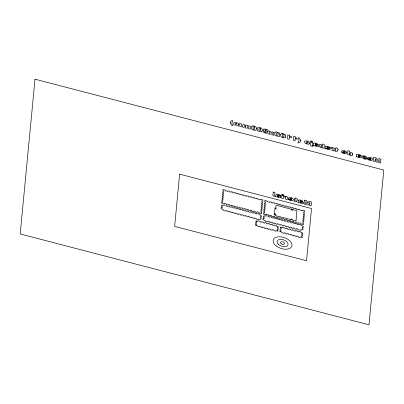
<?xml version="1.0" encoding="UTF-8"?>
<svg xmlns="http://www.w3.org/2000/svg" width="404" height="404" viewBox="0 0 404 404"><rect width="100%" height="100%" fill="white"/><g stroke="black" fill="none" stroke-linecap="round" stroke-linejoin="round"><path stroke-width="0.61" d="M289.471 136.683L289.224 139.259L287.431 138.789L287.805 134.891L289.269 135.274M291.34 136.84L291.254 137.729A6.222 3.596 19.3 0 1 289.446 136.698M295.329 138.208L295.082 140.784L293.289 140.319L293.663 136.416L295.127 136.799M298.359 200.652L298.238 201.874A2.57 1.485 19.3 0 1 297.995 202.424M313.504 143.723L313.388 144.945A2.57 1.485 19.3 0 1 313.145 145.496M325.104 147.995L325.22 146.773M337.441 150.763L337.537 149.783L338.163 149.945L338.239 149.177L335.966 147.495L335.865 148.561L334.896 148.308L334.825 149.076L335.795 149.328L335.668 150.5L334.78 150.384L334.588 151.051L336.461 151.581L337.269 151.354A3.984 2.303 19.3 0 0 337.421 150.758M356.424 156.156L356.54 154.929M277.391 196.713L277.381 196.738A1.682 0.97 19.3 0 1 277.21 196.975L275.503 196.556M326.7 148.728L326.72 148.672A2.343 1.353 19.3 0 0 327.422 149.172M326.705 148.712L326.71 148.702A1.682 0.97 19.3 0 1 326.533 148.95L324.826 148.531A2.57 1.485 19.3 0 0 325.134 148.005M282.593 134.608C281.578 135.552 282.906 138.052 283.921 136.537A9.539 5.515 19.3 0 0 284.037 135.375L283.951 134.926A1.096 0.636 19.3 0 0 283.886 134.81L283.861 134.774M296.688 201.682L295.844 201.884L294.021 201.359L294.218 200.692L295.097 200.823L295.228 199.637L294.264 199.384L294.334 198.617L295.304 198.869L295.405 197.803L297.677 199.485L297.602 200.253L296.97 200.091L296.879 201.071A3.984 2.303 19.3 0 1 296.723 201.667M238.653 124.255L239.774 124.568L239.698 126.361L241.441 126.811L241.708 124.038L240.087 123.614C238.986 124.185 232.699 119.766 233.699 124.796L235.441 125.25L235.593 123.664A0.823 0.475 19.3 0 1 235.724 123.407M352.131 155.262L352.061 155.298A1.692 0.98 19.3 0 1 350.99 155.394L350.879 155.368M363.893 157.717L363.792 158.045A0.97 0.561 19.3 0 0 365.196 158.146L366.903 158.671A1.762 1.02 19.3 0 1 366.17 159.136C363.751 160.095 359.974 155.924 364.322 156.984A4.495 2.596 19.3 0 0 365.034 157.095L365.135 156.782L364.256 156.56A0.576 0.333 19.3 0 0 363.969 156.696C358.565 154.681 369.978 156.404 365.958 157.959A6.565 3.793 19.3 0 1 365.054 157.863L364.418 157.772A4.666 2.697 19.3 0 0 363.943 157.717L363.943 157.717M316.706 144.506C321.135 145.273 315.307 142.561 314.054 143.102A1.742 1.005 19.3 0 0 313.544 143.733M328.422 147.561C332.441 148.339 327.245 145.536 325.745 146.162A1.742 1.005 19.3 0 0 325.26 146.783M359.742 155.717C364.105 156.469 358.414 153.773 357.065 154.318A1.742 1.005 19.3 0 0 356.581 154.939M279.093 195.587C283.558 196.379 277.689 193.627 276.447 194.183A1.742 1.005 19.3 0 0 275.932 194.809L275.781 196.026A2.57 1.485 19.3 0 1 275.533 196.576M301.556 201.434C305.586 202.227 300.45 199.44 298.909 200.031A1.742 1.005 19.3 0 0 298.394 200.657M367.524 158.893L369.276 159.262A1.268 0.732 19.3 0 0 369.559 159.524M345.147 152.126C341.658 152.177 344.016 150.546 344.971 151.707A1.262 0.732 19.3 0 1 345.127 152.121M313.11 145.48L314.807 145.894A1.682 0.97 19.3 0 0 314.999 145.682L315.009 145.622A2.343 1.353 19.3 0 0 315.706 146.122M291.804 199.652C283.936 198.541 291.264 195.996 293.269 198.909C294.546 201.389 290.557 201.025 289.365 200.081A2.575 1.49 19.3 0 1 288.355 199.142L290.082 199.505A1.268 0.732 19.3 0 0 290.365 199.773A0.97 0.561 19.3 0 0 291.552 199.985A1.257 0.727 19.3 0 0 291.784 199.647M297.965 202.409L299.662 202.823A1.682 0.97 19.3 0 0 299.849 202.606L299.859 202.55A2.343 1.353 19.3 0 0 300.561 203.045M236.194 123.387L236.82 123.902L236.699 125.578L238.441 126.033L238.587 124.503A1.919 1.111 19.3 0 1 238.643 124.25M260.065 127.669L261.282 128.159A2.03 1.172 19.3 0 1 261.762 128.502A1.768 1.025 19.3 0 1 261.984 128.735L262.363 130.007M254.207 126.144L255.424 126.634A2.03 1.172 19.3 0 1 255.909 126.977A1.768 1.025 19.3 0 1 256.126 127.21L256.505 128.482M282.825 137.648L281.462 137.062A1.747 1.01 19.3 0 1 281.038 136.693L280.583 135.269A9.065 5.237 19.3 0 1 280.598 135.017A6.302 3.641 19.3 0 1 280.861 134.168A2.555 1.48 19.3 0 1 281.563 133.608M253.54 130.022L252.172 129.431A1.747 1.01 19.3 0 1 251.748 129.063L251.298 127.639A9.065 5.237 19.3 0 1 251.313 127.386A6.302 3.641 19.3 0 1 251.571 126.538A2.555 1.48 19.3 0 1 252.273 125.977M306.666 143.854L305.995 143.607M307.949 141.269L307.399 141.087A4.601 2.656 19.3 0 0 306.914 140.966L306.025 140.85A2.429 1.404 19.3 0 0 304.449 141.865A2.429 1.404 19.3 0 0 306.005 143.592M358.959 156.237A2.636 1.525 19.3 0 1 359.58 156.53C360.186 157.908 356.661 155.464 358.964 156.227M278.316 196.097C276.048 195.314 279.497 197.798 278.927 196.405A2.636 1.525 19.3 0 0 278.311 196.107M327.003 147.233L327.27 147.364A5.207 3.01 19.3 0 0 327.695 147.551L328.811 147.99A3.722 2.151 19.3 0 1 329.417 148.253L329.821 148.51M358.287 155.368L358.595 155.52A5.207 3.01 19.3 0 0 359.015 155.707L360.136 156.146A3.722 2.151 19.3 0 1 360.737 156.414L361.141 156.666M315.251 144.157L315.559 144.314A5.207 3.01 19.3 0 0 315.979 144.501L317.1 144.94A3.722 2.151 19.3 0 1 317.701 145.203L318.105 145.46M300.101 201.086L300.409 201.237A5.207 3.01 19.3 0 0 300.834 201.424L301.95 201.869A3.722 2.151 19.3 0 1 302.556 202.131L302.955 202.384M277.639 195.238L277.947 195.39A5.207 3.01 19.3 0 0 278.371 195.576L279.487 196.016A3.722 2.151 19.3 0 1 280.093 196.278L280.492 196.536M368.564 159.838C369.711 160.61 373.357 161.297 372.614 158.888C370.872 155.686 362.928 158.171 370.998 159.408A1.257 0.727 19.3 0 1 370.751 159.742A0.97 0.561 19.3 0 1 369.569 159.519M328.25 148.379C328.725 149.813 325.422 147.268 327.644 148.071A2.636 1.525 19.3 0 1 328.26 148.369M316.534 145.324C316.989 146.758 313.716 144.198 315.928 145.021A2.636 1.525 19.3 0 1 316.544 145.319M301.389 202.252C301.808 203.682 298.551 201.106 300.778 201.944A2.636 1.525 19.3 0 1 301.399 202.247M267.514 129.891L267.801 130.138A1.53 0.884 19.3 0 1 267.827 131.239A1.788 1.035 19.3 0 1 267.16 131.396C271.074 135.007 259.782 132.532 264.039 130.593A2.096 1.212 19.3 0 1 263.494 130.123A1.566 0.904 19.3 0 1 263.989 128.992L265.59 129.113A6.085 3.52 19.3 0 1 265.903 129.189A2.954 1.707 19.3 0 1 267.539 129.871M331.921 148.495L330.906 148.137L330.437 147.233L331.634 147.425L332.361 148.117L332.401 147.657L334.027 148.081L333.76 150.859L332.017 150.404L332.108 149.475A7.141 4.126 19.3 0 0 332.118 149.167L332.002 148.627M285.502 197.278L284.487 196.92L284.017 196.016L285.214 196.208L285.936 196.899L285.981 196.44L287.608 196.864L287.34 199.642L285.598 199.187L285.684 198.258A7.141 4.126 19.3 0 0 285.699 197.945L285.583 197.41M278.002 133.249L278.028 133.285A1.096 0.636 19.3 0 1 278.098 133.401L278.189 133.85A9.539 5.515 19.3 0 1 278.063 135.012C276.967 136.481 275.836 134.143 276.735 133.083A0.763 0.444 19.3 0 1 277.336 132.891A0.763 0.444 19.3 0 1 278.063 133.234M260.429 128.669L260.454 128.709A1.096 0.636 19.3 0 1 260.524 128.826L260.62 129.275M254.571 127.144L254.601 127.179A1.096 0.636 19.3 0 1 254.666 127.3L254.762 127.75A9.539 5.515 19.3 0 1 254.631 128.911C253.561 130.381 252.379 128.038 253.303 126.977A0.763 0.444 19.3 0 1 253.904 126.785A0.763 0.444 19.3 0 1 254.636 127.129M312.277 145.43L312.267 145.41A1.773 1.025 19.3 0 1 312.247 145.081L312.484 142.471L310.742 142.016L310.484 144.708A5.308 3.065 19.3 0 0 310.499 145.43C310.964 146.339 313.656 147.091 312.923 145.708A0.985 0.571 19.3 0 1 312.231 145.511M285.795 136.113L285.416 134.84A1.768 1.025 19.3 0 0 285.194 134.603A2.03 1.172 19.3 0 0 284.714 134.264L283.497 133.769A3.308 1.909 19.3 0 0 282.214 133.532M279.937 134.588L279.558 133.315A1.768 1.025 19.3 0 0 279.336 133.078A2.03 1.172 19.3 0 0 278.856 132.739L277.639 132.244A3.308 1.909 19.3 0 0 276.356 132.007A2.065 1.192 19.3 0 0 275.715 132.093M368.544 159.853A2.575 1.49 19.3 0 1 367.549 158.893M358.893 155.141A1.081 0.626 19.3 0 1 359.863 155.707M356.454 156.161A2.57 1.485 19.3 0 1 356.182 156.707L357.843 157.106A1.682 0.97 19.3 0 0 358.035 156.888L358.045 156.833A2.343 1.353 19.3 0 0 358.742 157.328M358.792 157.287A2.535 1.464 19.3 0 0 361.019 157.812A1.278 0.737 19.3 0 0 361.484 157.333A1.308 0.758 19.3 0 0 361.232 156.737M358.176 155.338A0.732 0.424 19.3 0 1 358.898 155.091M350.879 155.363A2.01 1.161 19.3 0 1 349.854 155.01A2.414 1.394 19.3 0 1 349.233 154.464L349.172 154.873L347.556 154.449L347.925 150.611L349.667 151.066L349.541 152.404A1.944 1.126 19.3 0 1 352.248 153.156M352.712 154.343A3.096 1.788 19.3 0 1 352.152 155.277M352.727 154.343A4.424 2.555 19.3 0 0 352.737 154.177L352.677 153.778A2.086 1.202 19.3 0 0 352.283 153.146M328.543 147.546A1.081 0.626 19.3 0 0 327.573 146.985A0.732 0.424 19.3 0 0 326.856 147.182M329.699 149.652A2.535 1.464 19.3 0 1 327.467 149.126M329.679 149.626A1.278 0.737 19.3 0 0 330.164 149.177A1.308 0.758 19.3 0 0 329.911 148.576M319.69 144.718A1.954 1.131 19.3 0 1 322.483 145.354L322.604 144.016L324.351 144.47L323.983 148.308L322.367 147.889L322.407 147.485A2.495 1.439 19.3 0 1 321.751 147.677C320.377 147.783 318.458 146.526 319.281 145.006A2.015 1.161 19.3 0 1 319.66 144.698M320.983 146.647A0.768 0.444 19.3 0 0 322.109 146.93L322.341 146.137L321.619 145.607A0.712 0.414 19.3 0 0 321.084 145.627A1.53 0.884 19.3 0 0 321.039 146.637M315.857 143.935A1.081 0.626 19.3 0 1 316.827 144.496M315.751 146.076A2.535 1.464 19.3 0 0 317.983 146.602A1.278 0.737 19.3 0 0 318.448 146.122M318.195 145.526A1.308 0.758 19.3 0 1 318.428 146.117M315.14 144.132A0.732 0.424 19.3 0 1 315.862 143.885M307.964 141.243A2.51 1.449 19.3 0 1 309.742 143.359M308.939 144.087A3.116 1.798 19.3 0 1 306.676 143.824M309.711 143.349A2.323 1.343 19.3 0 1 308.903 144.046M295.304 138.224A6.222 3.596 19.3 0 0 297.112 139.259L297.198 138.37A3.772 2.182 19.3 0 1 295.006 136.82M291.35 136.815A3.772 2.182 19.3 0 1 289.148 135.29M285.673 136.092A5.161 2.985 19.3 0 1 285.234 137.678M281.573 133.618A2.065 1.192 19.3 0 1 282.224 133.552M285.264 137.729A2.712 1.566 19.3 0 1 282.835 137.628M282.618 134.618A0.763 0.444 19.3 0 1 283.194 134.416A0.763 0.444 19.3 0 1 283.921 134.759M279.815 134.567A5.161 2.985 19.3 0 1 279.376 136.153M275.705 132.083A2.555 1.48 19.3 0 0 275.003 132.643A6.302 3.641 19.3 0 0 274.74 133.487A9.065 5.237 19.3 0 0 274.725 133.744L275.18 135.163A1.747 1.01 19.3 0 0 275.604 135.537L276.967 136.123A2.712 1.566 19.3 0 0 279.406 136.198M262.241 129.992A5.161 2.985 19.3 0 1 261.802 131.573M260.06 127.684A3.308 1.909 19.3 0 0 258.787 127.432A2.065 1.192 19.3 0 0 258.146 127.518A2.555 1.48 19.3 0 0 257.429 128.063A6.302 3.641 19.3 0 0 257.166 128.911A9.065 5.237 19.3 0 0 257.156 129.164L257.606 130.588A1.747 1.01 19.3 0 0 258.03 130.962L259.398 131.547A2.712 1.566 19.3 0 0 261.832 131.623M260.605 129.27A9.539 5.515 19.3 0 1 260.489 130.436C259.424 131.941 258.227 129.462 259.161 128.507A0.763 0.444 19.3 0 1 259.762 128.31A0.763 0.444 19.3 0 1 260.494 128.659M256.383 128.467A5.161 2.985 19.3 0 1 255.944 130.048M254.202 126.159A3.308 1.909 19.3 0 0 252.929 125.907A2.065 1.192 19.3 0 0 252.288 125.987M255.974 130.098A2.712 1.566 19.3 0 1 253.55 129.997M235.744 123.417A0.651 0.379 19.3 0 1 236.194 123.366M300.707 200.859A1.081 0.626 19.3 0 1 301.677 201.424M300.606 203.005A2.535 1.464 19.3 0 0 302.833 203.53A1.278 0.737 19.3 0 0 303.298 203.05M303.05 202.454A1.308 0.758 19.3 0 1 303.283 203.045M299.995 201.056A0.732 0.424 19.3 0 1 300.712 200.813M278.245 195.011A1.081 0.626 19.3 0 1 279.214 195.571M278.098 197.197A2.343 1.353 19.3 0 1 277.407 196.697M280.371 197.677A2.535 1.464 19.3 0 1 278.144 197.152M280.608 196.647A1.278 0.737 19.3 0 1 280.356 197.652M277.533 195.208A0.732 0.424 19.3 0 1 278.25 194.96M300.743 140.577L300.49 141.632L299.738 142.445L298.945 142.94L297.879 142.662L299.132 140.471L298.359 137.643L299.692 138.239L300.743 140.577M230.336 122.649L231.376 125.068L232.719 125.689C231.805 124.351 231.548 122.362 232.77 121.124C233.421 119.347 229.967 121.185 230.336 122.649M308 142.632C305.656 145.273 305.934 139.299 308 142.632M245.652 126.366L245.511 127.871L247.253 128.326L247.399 126.8A1.919 1.111 19.3 0 1 247.45 126.543L248.586 126.861L248.511 128.654L250.253 129.108L250.52 126.331L248.894 125.907C248.667 126.316 246.677 124.821 245.743 125.407C244.375 124.003 241.587 124.311 242.506 127.088L244.248 127.543L244.4 125.962A0.823 0.475 19.3 0 1 244.536 125.7A0.651 0.379 19.3 0 1 245.006 125.664L245.652 126.366M349.42 153.555C350.93 156.282 351.329 151.581 349.42 153.555M346.874 152.773C346.4 154.626 343.849 153.601 342.663 153.091A2.575 1.49 19.3 0 1 341.653 152.146L343.375 152.515A1.268 0.732 19.3 0 0 343.663 152.783A0.97 0.561 19.3 0 0 344.849 152.995A1.257 0.727 19.3 0 0 345.082 152.656C336.426 151.232 346.233 148.753 346.874 152.773M35.007 79.194L20.2 233.961L368.993 324.806L383.8 170.039L35.007 79.194M179.639 174.164L174.644 226.402L306.55 260.757L311.545 208.525L179.639 174.164M221.251 207.606L221.145 208.727L222.094 208.979L222.043 209.519L223.548 209.908L223.493 210.489L225.952 211.13L226.008 210.55L227.593 210.964L227.538 211.544L229.124 211.959L229.179 211.378L230.765 211.792L230.709 212.368L232.295 212.782L232.351 212.201L233.936 212.615L233.881 213.196L235.466 213.61L235.522 213.029L237.108 213.443L237.052 214.024L238.633 214.433L238.688 213.852L240.274 214.266L240.218 214.847L241.804 215.261L241.86 214.681L243.445 215.095L243.39 215.675L244.976 216.084L245.031 215.504L246.617 215.918L246.561 216.499L248.147 216.913L248.202 216.332L249.788 216.746L249.733 217.327L251.318 217.736L251.374 217.16L252.96 217.569L252.904 218.15L254.49 218.564L254.545 217.983L256.131 218.397L256.075 218.978L258.535 219.614L258.59 219.039L260.095 219.428L260.146 218.887L261.095 219.135L261.206 218.014L260.252 217.766L260.363 216.645L261.312 216.892L261.418 215.766L260.469 215.519L260.519 214.978L259.014 214.585L259.07 214.004L256.611 213.368L256.555 213.948L254.969 213.534L255.025 212.953L253.439 212.539L253.384 213.12L251.798 212.706L251.854 212.125L250.268 211.716L250.212 212.297L248.627 211.883L248.682 211.302L247.097 210.888L247.041 211.469L245.46 211.055L245.516 210.474L243.93 210.065L243.875 210.646L242.289 210.232L242.344 209.651L240.759 209.237L240.703 209.817L239.118 209.403L239.173 208.823L237.587 208.413L237.532 208.989L235.946 208.58L236.002 207.999L234.416 207.585L234.36 208.166L232.775 207.752L232.83 207.171L231.245 206.757L231.189 207.338L229.603 206.929L229.659 206.348L228.073 205.934L228.018 206.515L226.432 206.101L226.487 205.52L224.028 204.879L223.973 205.459L222.468 205.07L222.417 205.611L221.468 205.363L221.357 206.484L222.311 206.732L222.205 207.853L221.251 207.606M221.786 202.015L221.665 203.273L224.124 203.914L224.18 203.333L226.634 203.975L226.578 204.555L228.164 204.964L228.22 204.384L229.805 204.798L229.75 205.378L231.335 205.793L231.391 205.212L232.977 205.626L232.921 206.207L234.507 206.616L234.562 206.035L236.148 206.449L236.093 207.03L237.678 207.444L237.734 206.863L239.319 207.277L239.264 207.858L240.85 208.272L240.905 207.691L242.491 208.1L242.435 208.681L244.021 209.095L244.077 208.514L245.662 208.929L245.607 209.509L247.192 209.923L247.248 209.343L248.834 209.752L248.778 210.333L250.364 210.747L250.419 210.166L252.005 210.58L251.95 211.161L253.535 211.575L253.591 210.994L255.177 211.408L255.121 211.984L256.702 212.398L256.757 211.817L259.216 212.459L259.161 213.039L261.62 213.681L261.741 212.423L260.787 212.176L260.908 210.918L261.858 211.166L261.954 210.196L260.999 209.949L261.095 208.984L262.044 209.232L262.135 208.262L261.186 208.015L261.277 207.045L262.231 207.292L262.322 206.328L261.373 206.08L261.464 205.111L262.413 205.358L262.509 204.394L261.555 204.146L261.651 203.177L262.6 203.424L262.691 202.46L261.741 202.212L261.863 200.955L262.812 201.202L262.933 199.945L260.474 199.303L260.418 199.884L257.964 199.243L258.02 198.662L256.434 198.248L256.378 198.829L254.793 198.42L254.848 197.839L253.263 197.425L253.207 198.005L251.621 197.591L251.677 197.011L250.091 196.597L250.036 197.177L248.45 196.768L248.505 196.187L246.92 195.773L246.864 196.354L245.279 195.94L245.334 195.359L243.748 194.945L243.693 195.526L242.107 195.112L242.163 194.536L240.577 194.122L240.521 194.703L238.936 194.289L238.991 193.708L237.406 193.294L237.35 193.875L235.764 193.46L235.82 192.88L234.234 192.471L234.179 193.051L232.593 192.637L232.648 192.057L231.068 191.642L231.012 192.223L229.427 191.809L229.482 191.228L227.896 190.819L227.841 191.4L225.382 190.759L225.437 190.178L222.978 189.537L222.862 190.794L223.811 191.042L223.69 192.299L222.74 192.052L222.644 193.021L223.599 193.269L223.508 194.233L222.553 193.986L222.463 194.955L223.412 195.203L223.321 196.167L222.372 195.92L222.276 196.889L223.23 197.137L223.134 198.106L222.185 197.854L222.094 198.824L223.043 199.071L222.952 200.041L221.998 199.793L221.907 200.758L222.857 201.005L222.735 202.263L221.786 202.015M255.525 224.725L255.474 225.265L257.535 225.801L257.479 226.381L259.54 226.917L259.595 226.336L261.181 226.75L261.125 227.331L262.711 227.745L262.767 227.164L264.352 227.578L264.297 228.159L265.882 228.568L265.938 227.987L267.524 228.401L267.468 228.982L269.054 229.396L269.109 228.816L270.695 229.23L270.64 229.81L272.225 230.219L272.281 229.644L273.867 230.053L273.811 230.633L275.871 231.174L275.927 230.593L277.987 231.128L278.038 230.588L277.088 230.341L277.195 229.214L278.144 229.462L278.255 228.341L277.301 228.093L277.412 226.972L278.361 227.22L278.412 226.679L276.351 226.139L276.407 225.563L274.346 225.023L274.291 225.604L272.705 225.19L272.761 224.609L271.175 224.2L271.119 224.781L269.534 224.366L269.589 223.786L268.004 223.372L267.948 223.952L266.362 223.538L266.418 222.958L264.832 222.548L264.777 223.129L263.191 222.715L263.246 222.134L261.661 221.72L261.605 222.301L260.019 221.887L260.075 221.306L258.015 220.771L257.959 221.352L255.899 220.816L255.848 221.357L256.798 221.604L256.692 222.725L255.742 222.478L255.631 223.599L256.585 223.846L256.474 224.972L255.525 224.725M263.125 218.317L263.019 219.438L263.969 219.685L263.918 220.225L265.423 220.619L265.367 221.2L267.827 221.841L267.882 221.261L269.468 221.67L269.412 222.251L270.998 222.665L271.054 222.084L272.639 222.498L272.584 223.079L274.17 223.493L274.225 222.912L275.806 223.321L275.75 223.902L277.336 224.316L277.391 223.735L278.977 224.149L278.922 224.73L280.507 225.144L280.563 224.563L282.149 224.977L282.093 225.553L283.679 225.967L283.734 225.387L285.32 225.801L285.264 226.381L286.85 226.796L286.906 226.215L288.491 226.629L288.436 227.21L290.022 227.619L290.077 227.038L291.663 227.452L291.607 228.033L293.193 228.447L293.248 227.866L294.834 228.28L294.779 228.861L296.364 229.27L296.42 228.689L298.006 229.103L297.95 229.684L300.404 230.325L300.46 229.745L301.97 230.139L302.02 229.593L302.97 229.841L303.076 228.72L302.126 228.472L302.232 227.351L303.187 227.598L303.293 226.477L302.344 226.23L302.394 225.684L300.889 225.296L300.945 224.715L298.485 224.074L298.43 224.654L296.844 224.24L296.9 223.659L295.314 223.25L295.258 223.831L293.673 223.417L293.728 222.836L292.142 222.422L292.087 223.003L290.501 222.589L290.557 222.008L288.971 221.594L288.916 222.175L287.33 221.766L287.385 221.185L285.8 220.771L285.744 221.352L284.158 220.938L284.214 220.357L282.633 219.943L282.578 220.523L280.992 220.114L281.048 219.534L279.462 219.119L279.406 219.7L277.821 219.286L277.876 218.705L276.291 218.291L276.235 218.872L274.649 218.463L274.705 217.882L273.119 217.468L273.064 218.049L271.478 217.635L271.533 217.054L269.948 216.64L269.892 217.221L268.306 216.807L268.362 216.231L265.903 215.59L265.847 216.17L264.342 215.776L264.292 216.317L263.342 216.069L263.231 217.19L264.186 217.438L264.075 218.564L263.125 218.317M263.64 212.918L263.519 214.176L265.978 214.817L266.034 214.236L268.493 214.872L268.438 215.453L270.024 215.867L270.079 215.287L271.665 215.701L271.609 216.281L273.195 216.696L273.25 216.115L274.831 216.524L274.776 217.105L276.361 217.519L276.417 216.938L278.002 217.352L277.947 217.933L279.533 218.347L279.588 217.766L281.174 218.18L281.118 218.756L282.704 219.17L282.76 218.589L284.345 219.003L284.29 219.584L285.875 219.998L285.931 219.417L287.517 219.832L287.461 220.407L289.047 220.821L289.102 220.241L290.688 220.655L290.633 221.235L292.218 221.65L292.274 221.069L293.859 221.483L293.804 222.064L295.39 222.473L295.445 221.892L297.031 222.306L296.975 222.887L298.561 223.301L298.617 222.72L301.071 223.362L301.015 223.942L303.475 224.579L303.596 223.321L302.641 223.074L302.763 221.816L303.717 222.064L303.808 221.099L302.854 220.852L302.95 219.882L303.899 220.129L303.995 219.165L303.04 218.917L303.131 217.948L304.086 218.195L304.177 217.231L303.227 216.983L303.318 216.014L304.268 216.261L304.364 215.297L303.409 215.044L303.505 214.08L304.454 214.327L304.545 213.357L303.596 213.11L303.717 211.853L304.666 212.1L304.788 210.843L302.328 210.206L302.273 210.787L299.819 210.146L299.874 209.565L298.288 209.151L298.233 209.732L296.647 209.317L296.703 208.737L295.117 208.328L295.061 208.908L293.476 208.494L293.531 207.914L291.946 207.499L291.89 208.08L290.304 207.666L290.36 207.085L288.774 206.676L288.719 207.252L287.133 206.843L287.188 206.262L285.603 205.848L285.547 206.429L283.962 206.015L284.017 205.434L282.431 205.02L282.376 205.601L280.79 205.192L280.846 204.611L279.265 204.197L279.209 204.778L277.624 204.363L277.679 203.783L276.094 203.369L276.038 203.949L274.452 203.54L274.508 202.959L272.922 202.545L272.867 203.126L271.281 202.712L271.337 202.131L269.751 201.717L269.695 202.298L267.236 201.662L267.291 201.081L264.837 200.44L264.716 201.697L265.665 201.944L265.544 203.202L264.595 202.954L264.504 203.919L265.453 204.166L265.362 205.136L264.408 204.889L264.317 205.853L265.266 206.106L265.175 207.07L264.226 206.823L264.13 207.792L265.085 208.04L264.989 209.004L264.039 208.757L263.948 209.727L264.898 209.974L264.807 210.939L263.852 210.691L263.761 211.661L264.711 211.908L264.595 213.166L263.64 212.918M273.23 192.031L272.867 195.869L274.609 196.324L274.978 192.486L273.23 192.031M275.023 208.03L274.417 214.362L275.291 215.574L296.051 220.862L296.874 210.681L276.599 205.368L276.084 205.54L275.871 207.752L275.023 208.03M281.891 195.374L281.628 198.152L283.371 198.606L283.638 195.829L281.891 195.374M281.997 194.314L281.926 195.051L283.669 195.506L283.739 194.768L281.997 194.314M279.942 231.083L279.891 231.623L281.952 232.159L281.896 232.739L283.956 233.28L284.012 232.699L285.598 233.108L285.542 233.689L287.128 234.103L287.183 233.522L288.769 233.936L288.714 234.517L290.299 234.931L290.355 234.35L291.94 234.759L291.885 235.34L293.471 235.754L293.526 235.173L295.107 235.588L295.051 236.168L296.637 236.582L296.693 236.002L298.278 236.416L298.223 236.991L300.288 237.532L300.344 236.951L302.404 237.486L302.455 236.946L301.505 236.699L301.611 235.577L302.561 235.825L302.667 234.699L301.717 234.451L301.823 233.33L302.778 233.578L302.828 233.037L300.768 232.502L300.823 231.921L298.763 231.381L298.707 231.962L297.122 231.553L297.177 230.972L295.592 230.558L295.536 231.138L293.95 230.724L294.006 230.144L292.42 229.73L292.365 230.31L290.779 229.901L290.835 229.321L289.249 228.906L289.193 229.487L287.608 229.073L287.663 228.492L286.077 228.078L286.022 228.659L284.436 228.245L284.492 227.669L282.431 227.129L282.376 227.71L280.315 227.174L280.265 227.715L281.214 227.962L281.108 229.083L280.154 228.836L280.048 229.962L280.997 230.209L280.891 231.33L279.942 231.083M304.409 200.152L304.04 203.99L305.641 204.404L305.919 201.47L306.883 204.732L308.318 205.106L309.843 202.495L309.56 205.429L311.156 205.843L311.524 202.005L308.949 201.333L307.737 203.409L306.974 200.818L304.409 200.152M310.843 140.956L310.772 141.693L312.514 142.147L312.585 141.405L310.843 140.956M373.826 157.358L373.458 161.196L375.053 161.615L375.336 158.676L376.301 161.938L377.735 162.312L379.255 159.701L378.977 162.635L380.573 163.049L380.942 159.211L378.366 158.54L377.154 160.615L376.392 158.025L373.826 157.358M290.077 198.622L291.85 199.121A1.262 0.732 19.3 0 0 291.693 198.697L290.703 198.273L290.087 198.586M369.271 158.373L371.044 158.873A1.262 0.732 19.3 0 0 370.887 158.454L369.857 158.02L369.271 158.373M272.256 131.992L271.478 132.583L270.705 131.588L268.771 131.083L270.205 132.815L268.408 133.835L270.443 134.365L271.372 133.694L272.281 134.845L274.17 135.335L272.649 133.451L274.336 132.537L272.256 131.992M291.329 219.523A0.53 0.308 19.3 0 0 292.173 219.539A0.53 0.308 19.3 0 0 291.511 219.024A0.53 0.308 19.3 0 0 291.329 219.523M275.442 208.843A0.53 0.308 19.3 0 0 276.286 208.863A0.53 0.308 19.3 0 0 275.624 208.343A0.53 0.308 19.3 0 0 275.442 208.843M291.819 210.09A0.53 0.308 19.3 0 0 292.663 210.105A0.53 0.308 19.3 0 0 292.001 209.59A0.53 0.308 19.3 0 0 291.819 210.09M274.927 214.241A0.53 0.308 19.3 0 0 275.765 214.261A0.53 0.308 19.3 0 0 275.109 213.746A0.53 0.308 19.3 0 0 274.927 214.241M278.674 244.597A5.762 3.328 19.3 0 0 287.941 245.092A5.762 3.328 19.3 0 0 281.108 239.35A5.762 3.328 19.3 0 0 278.674 244.597M281.179 243.622A2.111 1.222 19.3 0 0 284.552 243.748A2.111 1.222 19.3 0 0 281.992 241.668A2.111 1.222 19.3 0 0 281.179 243.622M276.321 246.011A9.797 5.661 19.3 0 0 291.814 246.258A9.797 5.661 19.3 0 0 279.583 236.764A9.797 5.661 19.3 0 0 276.321 246.011M265.191 130.492A0.788 0.455 19.3 0 0 266.438 130.517A0.788 0.455 19.3 0 0 265.463 129.75A0.788 0.455 19.3 0 0 265.191 130.492M264.908 132.159A0.949 0.545 19.3 0 0 266.428 132.229A0.949 0.545 19.3 0 0 265.292 131.29A0.949 0.545 19.3 0 0 264.908 132.159"/></g></svg>
